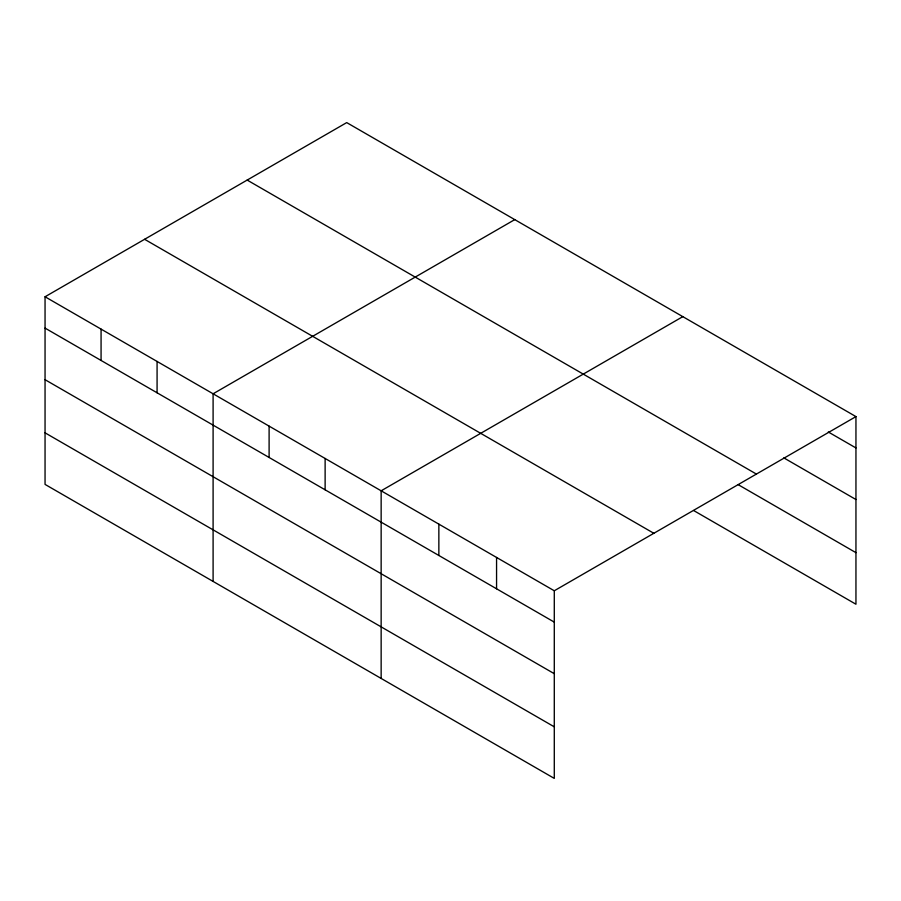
<?xml version="1.0" encoding="UTF-8"?>
<svg xmlns="http://www.w3.org/2000/svg" width="901" height="901" viewBox="0 0 901 901"><rect width="100%" height="100%" fill="white"/><g stroke="black" fill="none" stroke-linecap="round" stroke-linejoin="round"><path stroke-width="1.35" d="M693.635 510.518L855.95 604.233L855.95 416.6L346.716 122.604L45.05 296.767L45.05 484.4L554.284 778.396L554.284 590.774L45.05 296.767M514.764 219.619L213.098 393.793L213.098 581.415M682.812 316.645L381.146 490.808L381.146 678.442M554.284 590.774L855.95 416.6M828.301 431.984L855.95 447.943M783.814 457.877L855.95 499.526M247.167 180.076L756.401 474.072M738.122 484.625L855.95 552.662M144.599 239.294L653.833 533.291M45.05 328.11L554.284 622.118M45.05 379.693L554.284 673.689M45.05 432.829L554.284 726.825M496.564 557.449L496.564 588.792M438.855 524.134L438.855 555.478M325.126 458.474L325.126 489.817M269.106 426.128L269.106 457.471M157.078 361.447L157.078 392.791M101.07 329.113L101.07 360.456"/></g></svg>
